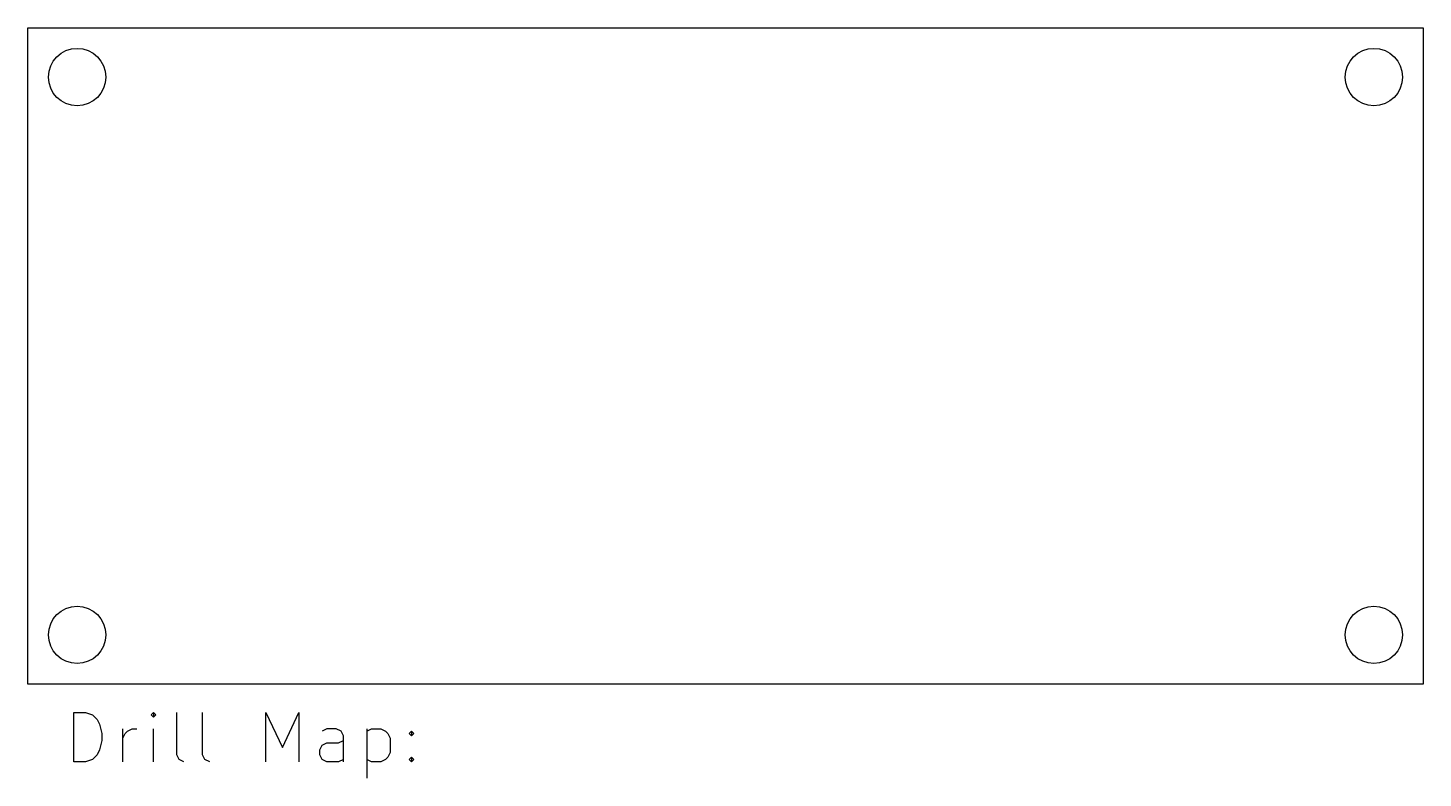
# Model space of a CAD drawing. Extents: x 66 to 151, y -123.5 to -77.8.
import ezdxf

# ---------------------------------------------------------------- set-up
doc = ezdxf.new("R2010")
doc.units = 0
doc.header["$MEASUREMENT"] = 0
doc.layers.add('BLACK', color=7, linetype='CONTINUOUS')

msp = doc.modelspace()

# ---------------------------------------------------------------- linework, layer by layer
at = {"layer": 'BLACK', "linetype": 'CONTINUOUS'}
for p, q in [((66, -117.75), (66, -77.75)), ((66, -77.75), (151, -77.75)), ((151, -77.75), (151, -117.75)), ((151, -117.75), (66, -117.75)), ((68.7893, -122.482), (68.7893, -119.482)), ((68.7893, -119.482), (69.5036, -119.482)), ((69.5036, -119.482), (69.9321, -119.625)), ((69.9321, -119.625), (70.2179, -119.911)), ((73.6464, -119.482), (73.5036, -119.625)), ((73.5036, -119.625), (73.6464, -119.768)), ((73.7893, -119.625), (73.6464, -119.482)), ((73.6464, -119.482), (73.6464, -119.768)), ((73.6464, -119.768), (73.7893, -119.625)), ((75.075, -122.054), (75.075, -119.482)), ((76.6464, -122.054), (76.6464, -119.482)), ((80.5036, -122.482), (80.5036, -119.482)), ((80.5036, -119.482), (81.5036, -121.625)), ((81.5036, -121.625), (82.5036, -119.482)), ((82.5036, -119.482), (82.5036, -122.482)), ((70.2179, -119.911), (70.3607, -120.196)), ((70.3607, -120.196), (70.5036, -120.768)), ((71.7893, -122.482), (71.7893, -120.482)), ((71.9321, -120.768), (72.075, -120.625)), ((72.075, -120.625), (72.3607, -120.482)), ((72.3607, -120.482), (72.6464, -120.482)), ((73.6464, -122.482), (73.6464, -120.482)), ((84.2179, -120.482), (83.9321, -120.625)), ((84.7893, -120.482), (84.2179, -120.482)), ((85.075, -120.625), (84.7893, -120.482)), ((85.2179, -120.911), (85.075, -120.625)), ((86.6464, -120.482), (86.6464, -123.482)), ((86.6464, -120.625), (86.9321, -120.482)), ((86.9321, -120.482), (87.5036, -120.482)), ((87.5036, -120.482), (87.7893, -120.625)), ((87.7893, -120.625), (87.9321, -120.768)), ((89.2179, -120.768), (89.3607, -120.625)), ((89.3607, -120.625), (89.5036, -120.768)), ((89.3607, -120.625), (89.3607, -120.911)), ((70.5036, -121.196), (70.3607, -121.768)), ((70.5036, -120.768), (70.5036, -121.196)), ((71.7893, -121.054), (71.9321, -120.768)), ((83.7893, -121.768), (83.9321, -121.482)), ((83.9321, -121.482), (84.2179, -121.339)), ((84.2179, -121.339), (84.9321, -121.339)), ((84.9321, -121.339), (85.2179, -121.196)), ((85.2179, -122.482), (85.2179, -120.911)), ((87.9321, -120.768), (88.075, -121.054)), ((88.075, -121.054), (88.075, -121.911)), ((89.3607, -120.911), (89.2179, -120.768)), ((89.5036, -120.768), (89.3607, -120.911)), ((69.9321, -122.339), (69.5036, -122.482)), ((70.2179, -122.054), (69.9321, -122.339)), ((70.3607, -121.768), (70.2179, -122.054)), ((75.2179, -122.339), (75.075, -122.054)), ((75.5036, -122.482), (75.2179, -122.339)), ((76.7893, -122.339), (76.6464, -122.054)), ((77.075, -122.482), (76.7893, -122.339)), ((83.7893, -122.054), (83.7893, -121.768)), ((83.9321, -122.339), (83.7893, -122.054)), ((84.2179, -122.482), (83.9321, -122.339)), ((85.2179, -122.339), (84.9321, -122.482)), ((86.9321, -122.482), (86.6464, -122.339)), ((87.7893, -122.339), (87.5036, -122.482)), ((87.9321, -122.196), (87.7893, -122.339)), ((88.075, -121.911), (87.9321, -122.196)), ((89.2179, -122.339), (89.3607, -122.196)), ((89.3607, -122.482), (89.2179, -122.339)), ((89.3607, -122.196), (89.5036, -122.339)), ((89.3607, -122.196), (89.3607, -122.482)), ((89.5036, -122.339), (89.3607, -122.482)), ((69.5036, -122.482), (68.7893, -122.482)), ((84.9321, -122.482), (84.2179, -122.482)), ((87.5036, -122.482), (86.9321, -122.482))]:
    msp.add_line(p, q, dxfattribs=at)
at = {"layer": 'BLACK'}
for centre in [(69, -80.75), (148, -80.75), (69, -114.75), (148, -114.75)]:
    msp.add_circle(centre, 1.75, dxfattribs=at)

doc.saveas('drawing.dxf')
